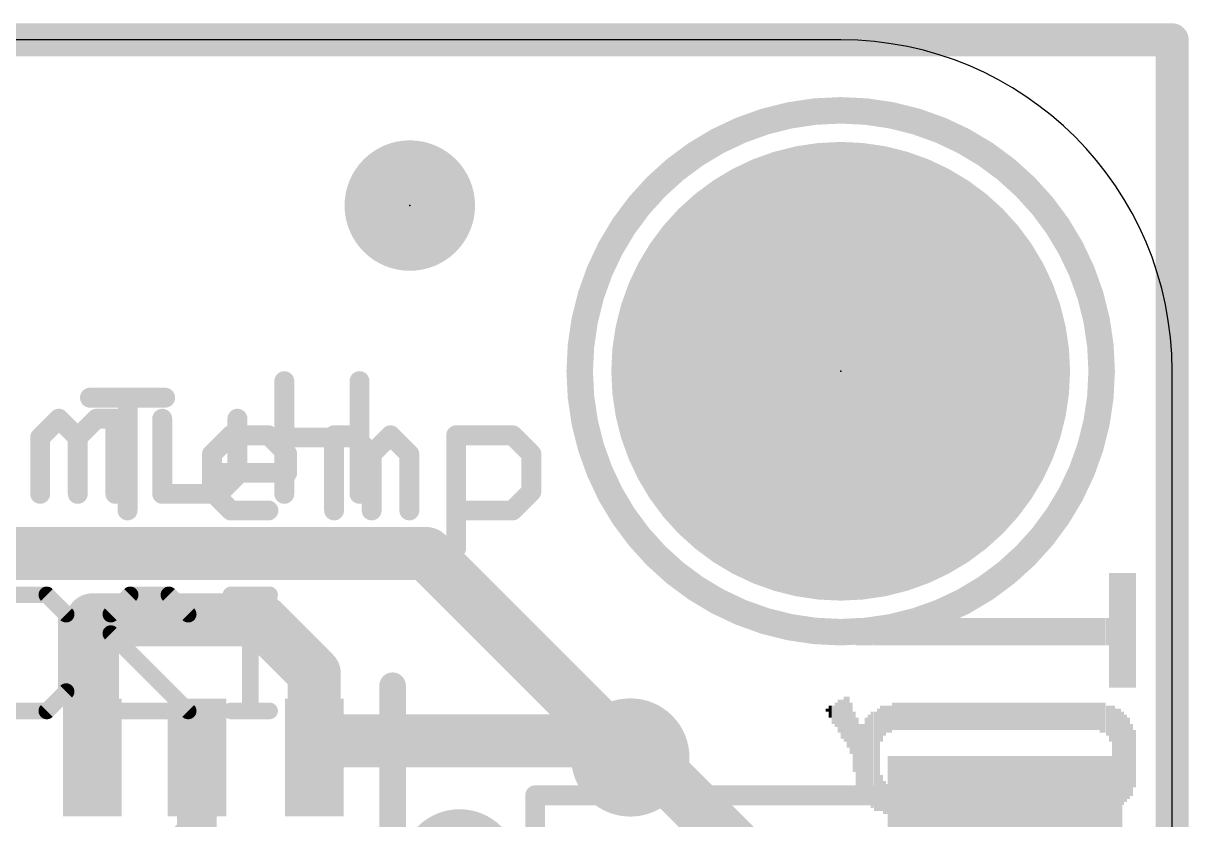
# Model space of a CAD drawing. Extents: x -0.1 to 25.5, y -0.1 to 17.9.
# Drawn here: x 16.6 to 25.53, y 11.8 to 17.91 of the extents above; entities that cross this region are included whole.
import ezdxf

# ---------------------------------------------------------------- set-up
doc = ezdxf.new("R2010")
doc.units = 0
for name, color, linetype in [('1', 12, 'CONTINUOUS'), ('16', 5, 'CONTINUOUS'), ('17', 110, 'CONTINUOUS'), ('18', 110, 'CONTINUOUS'), ('20', 53, 'CONTINUOUS'), ('21', 40, 'CONTINUOUS'), ('22', 6, 'CONTINUOUS'), ('23', 40, 'CONTINUOUS')]:
    doc.layers.add(name, color=color, linetype=linetype)

# ---------------------------------------------------------------- blocks, each defined once
blk = doc.blocks.new('RECT')
blk.add_solid([(-0.5, -0.5), (0.5, -0.5), (-0.5, 0.5), (0.5, 0.5)])
blk = doc.blocks.new('PIE')
at = {"const_width": 0.5}
blk.add_lwpolyline([(0, -0.25, 1), (0, 0.25, 1), (0, -0.25)], format="xyb", dxfattribs=at)
blk = doc.blocks.new('ROUNDP')
at = {"const_width": 0.5}
blk.add_lwpolyline([(0, -0.25, 1), (0, 0.25, 1), (0, -0.25)], format="xyb", dxfattribs=at)
blk = doc.blocks.new('ROUNDV')
at = {"const_width": 0.5}
blk.add_lwpolyline([(0, -0.25, 1), (0, 0.25, 1), (0, -0.25)], format="xyb", dxfattribs=at)

msp = doc.modelspace()

# ---------------------------------------------------------------- linework, layer by layer
at = {"layer": '1'}
for points, const_width in [([(0, 17.78), (25.4, 17.78)], 0.254), ([(25.4, 17.78), (25.4, 0)], 0.254), ([(17.126, 12.28), (17.126, 13.335)], 0.4064), ([(17.126, 13.335), (18.415, 13.335)], 0.4064), ([(18.826, 12.924), (18.415, 13.335)], 0.4064), ([(18.826, 12.924), (18.826, 12.28)], 0.4064), ([(18.826, 12.28), (18.953, 12.407)], 0.4064), ([(21.121, 12.407), (18.953, 12.407)], 0.4064), ([(21.248, 12.28), (21.121, 12.407)], 0.4064), ([(17.926, 12.28), (17.926, 11.703)], 0.3048), ([(21.375, 12.28), (21.248, 12.28)], 0.4064), ([(23.114, 10.541), (21.375, 12.28)], 0.4064), ([(17.926, 11.703), (17.653, 11.43)], 0.3048)]:
    msp.add_lwpolyline(points, dxfattribs=dict(at, const_width=const_width))
for points, const_width in [([(25.4635, 17.78, 1), (25.3365, 17.78)], 0.127), ([(25.4, 17.7165, 1), (25.4, 17.8435)], 0.127), ([(17.2276, 13.335, 1), (17.0244, 13.335)], 0.2032), ([(17.126, 13.4366, 1), (17.126, 13.2334)], 0.2032), ([(18.4868, 13.4068, 1), (18.3432, 13.2632)], 0.2032), ([(18.415, 13.2334, 1), (18.415, 13.4366)], 0.2032), ([(18.9276, 12.924, 1), (18.7244, 12.924)], 0.2032), ([(18.7542, 12.8522, 1), (18.8978, 12.9958)], 0.2032), ([(18.953, 12.5086, 1), (18.953, 12.3054)], 0.2032), ([(19.0248, 12.3352, 1), (18.8812, 12.4788)], 0.2032), ([(21.1928, 12.4788, 1), (21.0492, 12.3352)], 0.2032), ([(21.121, 12.3054, 1), (21.121, 12.5086)], 0.2032), ([(18.0022, 12.28, 1), (17.8498, 12.28)], 0.1524), ([(18.7542, 12.3518, 1), (18.8978, 12.2082)], 0.2032), ([(21.248, 12.3816, 1), (21.248, 12.1784)], 0.2032), ([(21.1762, 12.2082, 1), (21.3198, 12.3518)], 0.2032), ([(21.4468, 12.3518, 1), (21.3032, 12.2082)], 0.2032), ([(21.375, 12.1784, 1), (21.375, 12.3816)], 0.2032), ([(17.0244, 12.28, 1), (17.2276, 12.28)], 0.2032), ([(18.7244, 12.28, 1), (18.9276, 12.28)], 0.2032), ([(17.9799, 11.6491, 1), (17.8721, 11.7569)], 0.1524)]:
    msp.add_lwpolyline(points, format="xyb", dxfattribs=dict(at, const_width=const_width))
at = {"layer": '16'}
for points, const_width in [([(0, 17.78), (25.4, 17.78)], 0.254), ([(25.4, 17.78), (25.4, 0)], 0.254), ([(19.685, 13.843), (8.128, 13.843)], 0.4064), ([(21.248, 12.28), (19.685, 13.843)], 0.4064)]:
    msp.add_lwpolyline(points, dxfattribs=dict(at, const_width=const_width))
for points, const_width in [([(25.4635, 17.78, 1), (25.3365, 17.78)], 0.127), ([(25.4, 17.7165, 1), (25.4, 17.8435)], 0.127), ([(19.7568, 13.9148, 1), (19.6132, 13.7712)], 0.2032), ([(19.685, 13.7414, 1), (19.685, 13.9446)], 0.2032), ([(21.1762, 12.2082, 1), (21.3198, 12.3518)], 0.2032)]:
    msp.add_lwpolyline(points, format="xyb", dxfattribs=dict(at, const_width=const_width))
at = {"layer": '20'}
for p, q in [((22.86, 17.78), (2.54, 17.78)), ((25.4, 2.54), (25.4, 15.24))]:
    msp.add_line(p, q, dxfattribs=at)
msp.add_arc((22.86, 15.24), 2.54, 0, 90, dxfattribs=at)
at = {"layer": '21'}
for points, const_width in [([(22.86, 13.24, 1), (22.86, 17.24, 1), (22.86, 13.24)], 0.2032), ([(17.1068, 15.0756, 1), (17.1068, 14.9994)], 0.0762), ([(17.433, 15.0375, 1), (17.3568, 15.0375)], 0.0762), ([(17.683, 14.9994, 1), (17.683, 15.0756)], 0.0762), ([(18.1863, 14.7875, 1), (18.1863, 14.7113)], 0.0762), ([(18.2133, 14.7225, 1), (18.1594, 14.7764)], 0.0762), ([(18.5014, 14.7764, 1), (18.4475, 14.7225)], 0.0762), ([(18.4744, 14.7113, 1), (18.4744, 14.7875)], 0.0762), ([(19.0159, 14.7494, 1), (18.9397, 14.7494)], 0.0762), ([(18.9778, 14.7875, 1), (18.9778, 14.7113)], 0.0762), ([(19.1488, 14.7764, 1), (19.0949, 14.7225)], 0.0762), ([(19.1218, 14.7113, 1), (19.1218, 14.7875)], 0.0762), ([(19.4369, 14.7764, 1), (19.383, 14.7225)], 0.0762), ([(19.4369, 14.7225, 1), (19.383, 14.7764)], 0.0762), ([(19.9514, 14.7494, 1), (19.8752, 14.7494)], 0.0762), ([(19.9133, 14.7875, 1), (19.9133, 14.7113)], 0.0762), ([(20.3724, 14.7764, 1), (20.3185, 14.7225)], 0.0762), ([(20.3455, 14.7113, 1), (20.3455, 14.7875)], 0.0762), ([(18.0153, 14.6323, 1), (18.0692, 14.5784)], 0.0762), ([(18.0804, 14.6054, 1), (18.0042, 14.6054)], 0.0762), ([(18.6566, 14.6054, 1), (18.5804, 14.6054)], 0.0762), ([(18.5916, 14.5784, 1), (18.6454, 14.6323)], 0.0762), ([(19.304, 14.6054, 1), (19.2278, 14.6054)], 0.0762), ([(19.239, 14.6323, 1), (19.2928, 14.5784)], 0.0762), ([(19.239, 14.5784, 1), (19.2928, 14.6323)], 0.0762), ([(19.5921, 14.6054, 1), (19.5159, 14.6054)], 0.0762), ([(19.5271, 14.5784, 1), (19.581, 14.6323)], 0.0762), ([(20.5276, 14.6054, 1), (20.4514, 14.6054)], 0.0762), ([(20.4626, 14.5784, 1), (20.5165, 14.6323)], 0.0762), ([(18.0423, 14.4994, 1), (18.0423, 14.4232)], 0.0762), ([(18.5804, 14.4613, 1), (18.6566, 14.4613)], 0.0762), ([(18.6185, 14.4232, 1), (18.6185, 14.4994)], 0.0762), ([(18.0692, 14.3442, 1), (18.0153, 14.2903)], 0.0762), ([(20.5165, 14.2903, 1), (20.4626, 14.3442)], 0.0762), ([(18.0042, 14.3173, 1), (18.0804, 14.3173)], 0.0762), ([(20.4514, 14.3173, 1), (20.5276, 14.3173)], 0.0762), ([(17.3568, 14.1732, 1), (17.433, 14.1732)], 0.0762), ([(18.1863, 14.2113, 1), (18.1863, 14.1351)], 0.0762), ([(18.1594, 14.1463, 1), (18.2133, 14.2001)], 0.0762), ([(18.4744, 14.1351, 1), (18.4744, 14.2113)], 0.0762), ([(18.9397, 14.1732, 1), (19.0159, 14.1732)], 0.0762), ([(19.2278, 14.1732, 1), (19.304, 14.1732)], 0.0762), ([(19.5159, 14.1732, 1), (19.5921, 14.1732)], 0.0762), ([(19.9133, 14.2113, 1), (19.9133, 14.1351)], 0.0762), ([(20.3185, 14.2001, 1), (20.3724, 14.1463)], 0.0762), ([(20.3455, 14.1351, 1), (20.3455, 14.2113)], 0.0762), ([(19.8752, 13.8851, 1), (19.9514, 13.8851)], 0.0762), ([(19.4768, 12.83, 1), (19.3752, 12.83)], 0.1016), ([(20.5571, 11.99, 1), (20.4809, 11.99)], 0.0762), ([(20.519, 12.0281, 1), (20.519, 11.9519)], 0.0762), ([(23.119, 11.9519, 1), (23.119, 12.0281)], 0.0762)]:
    msp.add_lwpolyline(points, format="xyb", dxfattribs=dict(at, const_width=const_width))
for points, const_width in [([(17.1068, 15.0375), (17.683, 15.0375)], 0.1524), ([(17.3949, 14.1732), (17.3949, 15.0375)], 0.1524), ([(18.0423, 14.6054), (18.1863, 14.7494)], 0.1524), ([(18.1863, 14.7494), (18.4744, 14.7494)], 0.1524), ([(18.4744, 14.7494), (18.6185, 14.6054)], 0.1524), ([(18.9778, 14.1732), (18.9778, 14.7494)], 0.1524), ([(18.9778, 14.7494), (19.1218, 14.7494)], 0.1524), ([(19.1218, 14.7494), (19.2659, 14.6054)], 0.1524), ([(19.2659, 14.6054), (19.41, 14.7494)], 0.1524), ([(19.41, 14.7494), (19.554, 14.6054)], 0.1524), ([(19.9133, 13.8851), (19.9133, 14.7494)], 0.1524), ([(19.9133, 14.7494), (20.3455, 14.7494)], 0.1524), ([(20.3455, 14.7494), (20.4895, 14.6054)], 0.1524), ([(18.0423, 14.3173), (18.0423, 14.6054)], 0.1524), ([(18.6185, 14.6054), (18.6185, 14.4613)], 0.1524), ([(19.2659, 14.6054), (19.2659, 14.1732)], 0.1524), ([(19.554, 14.6054), (19.554, 14.1732)], 0.1524), ([(20.4895, 14.6054), (20.4895, 14.3173)], 0.1524), ([(18.6185, 14.4613), (18.0423, 14.4613)], 0.1524), ([(18.1863, 14.1732), (18.0423, 14.3173)], 0.1524), ([(20.4895, 14.3173), (20.3455, 14.1732)], 0.1524), ([(18.4744, 14.1732), (18.1863, 14.1732)], 0.1524), ([(20.3455, 14.1732), (19.9133, 14.1732)], 0.1524), ([(19.426, 12.83), (19.426, 10.03)], 0.2032), ([(20.519, 10.79), (20.519, 11.99)], 0.1524), ([(20.519, 11.99), (23.119, 11.99)], 0.1524)]:
    msp.add_lwpolyline(points, dxfattribs=dict(at, const_width=const_width))
at = {"layer": '22'}
for points, const_width in [([(18.5962, 15.1645), (18.5962, 14.3002)], 0.1524), ([(19.1724, 14.3002), (19.1724, 15.1645)], 0.1524), ([(16.8692, 14.8764), (16.7252, 14.7324)], 0.1524), ([(17.0133, 14.7324), (16.8692, 14.8764)], 0.1524), ([(17.1573, 14.8764), (17.0133, 14.7324)], 0.1524), ([(17.3014, 14.8764), (17.1573, 14.8764)], 0.1524), ([(17.3014, 14.3002), (17.3014, 14.8764)], 0.1524), ([(17.6607, 14.3002), (17.6607, 14.8764)], 0.1524), ([(18.2369, 14.8764), (18.2369, 14.4443)], 0.1524), ([(16.7252, 14.7324), (16.7252, 14.3002)], 0.1524), ([(17.0133, 14.7324), (17.0133, 14.3002)], 0.1524), ([(19.1724, 14.7324), (18.5962, 14.7324)], 0.1524), ([(18.2369, 14.4443), (18.0929, 14.3002)], 0.1524), ([(18.0929, 14.3002), (17.6607, 14.3002)], 0.1524), ([(16.4794, 13.5263), (16.776, 13.5263)], 0.127), ([(16.776, 13.5263), (16.9243, 13.378)], 0.127), ([(17.2666, 13.378), (17.4149, 13.5263)], 0.127), ([(17.4149, 13.5263), (17.7115, 13.5263)], 0.127), ([(17.7115, 13.5263), (17.8598, 13.378)], 0.127), ([(18.4835, 13.5263), (18.1869, 13.5263)], 0.127), ([(18.3352, 12.6365), (18.3352, 13.5263)], 0.127), ([(16.9243, 13.378), (16.9243, 12.7848)], 0.127), ([(17.2666, 13.2297), (17.2666, 13.378)], 0.127), ([(17.8598, 12.6365), (17.2666, 13.2297)], 0.127), ([(16.9243, 12.7848), (16.776, 12.6365)], 0.127), ([(16.776, 12.6365), (16.4794, 12.6365)], 0.127), ([(17.2666, 12.6365), (17.8598, 12.6365)], 0.127), ([(18.4835, 12.6365), (18.1869, 12.6365)], 0.127)]:
    msp.add_lwpolyline(points, dxfattribs=dict(at, const_width=const_width))
for points, const_width in [([(18.6343, 15.1645, 1), (18.5581, 15.1645)], 0.0762), ([(19.2105, 15.1645, 1), (19.1343, 15.1645)], 0.0762), ([(16.8962, 14.9034, 1), (16.8423, 14.8495)], 0.0762), ([(16.8962, 14.8495, 1), (16.8423, 14.9034)], 0.0762), ([(17.1573, 14.9145, 1), (17.1573, 14.8383)], 0.0762), ([(17.1843, 14.8495, 1), (17.1304, 14.9034)], 0.0762), ([(17.3395, 14.8764, 1), (17.2633, 14.8764)], 0.0762), ([(17.3014, 14.8383, 1), (17.3014, 14.9145)], 0.0762), ([(17.6988, 14.8764, 1), (17.6226, 14.8764)], 0.0762), ([(18.275, 14.8764, 1), (18.1988, 14.8764)], 0.0762), ([(16.6982, 14.7593, 1), (16.7521, 14.7054)], 0.0762), ([(16.7633, 14.7324, 1), (16.6871, 14.7324)], 0.0762), ([(16.9863, 14.7593, 1), (17.0402, 14.7054)], 0.0762), ([(17.0514, 14.7324, 1), (16.9752, 14.7324)], 0.0762), ([(16.9863, 14.7054, 1), (17.0402, 14.7593)], 0.0762), ([(18.5962, 14.7705, 1), (18.5962, 14.6943)], 0.0762), ([(19.1724, 14.6943, 1), (19.1724, 14.7705)], 0.0762), ([(18.1988, 14.4443, 1), (18.275, 14.4443)], 0.0762), ([(18.2639, 14.4173, 1), (18.21, 14.4712)], 0.0762), ([(16.6871, 14.3002, 1), (16.7633, 14.3002)], 0.0762), ([(16.9752, 14.3002, 1), (17.0514, 14.3002)], 0.0762), ([(17.2633, 14.3002, 1), (17.3395, 14.3002)], 0.0762), ([(17.6607, 14.3383, 1), (17.6607, 14.2621)], 0.0762), ([(17.6226, 14.3002, 1), (17.6988, 14.3002)], 0.0762), ([(18.0659, 14.3271, 1), (18.1198, 14.2733)], 0.0762), ([(18.0929, 14.2621, 1), (18.0929, 14.3383)], 0.0762), ([(18.5581, 14.3002, 1), (18.6343, 14.3002)], 0.0762), ([(19.1343, 14.3002, 1), (19.2105, 14.3002)], 0.0762), ([(16.7985, 13.5487, 1), (16.7536, 13.5038)], 0.0635), ([(16.776, 13.4945, 1), (16.776, 13.558)], 0.0635), ([(17.4149, 13.558, 1), (17.4149, 13.4945)], 0.0635), ([(17.4374, 13.5038, 1), (17.3925, 13.5487)], 0.0635), ([(17.734, 13.5487, 1), (17.6891, 13.5038)], 0.0635), ([(17.7115, 13.4945, 1), (17.7115, 13.558)], 0.0635), ([(18.1869, 13.558, 1), (18.1869, 13.4945)], 0.0635), ([(18.367, 13.5263, 1), (18.3035, 13.5263)], 0.0635), ([(18.4835, 13.4945, 1), (18.4835, 13.558)], 0.0635), ([(16.9561, 13.378, 1), (16.8926, 13.378)], 0.0635), ([(16.9018, 13.3555, 1), (16.9468, 13.4004)], 0.0635), ([(17.2984, 13.378, 1), (17.2349, 13.378)], 0.0635), ([(17.2442, 13.4004, 1), (17.2891, 13.3555)], 0.0635), ([(17.8374, 13.3555, 1), (17.8823, 13.4004)], 0.0635), ([(17.2349, 13.2297, 1), (17.2984, 13.2297)], 0.0635), ([(17.2891, 13.2521, 1), (17.2442, 13.2072)], 0.0635), ([(16.8926, 12.7848, 1), (16.9561, 12.7848)], 0.0635), ([(16.9468, 12.7623, 1), (16.9018, 12.8072)], 0.0635), ([(16.7536, 12.659, 1), (16.7985, 12.614)], 0.0635), ([(16.776, 12.6047, 1), (16.776, 12.6683)], 0.0635), ([(17.2666, 12.6683, 1), (17.2666, 12.6047)], 0.0635), ([(17.8374, 12.614, 1), (17.8823, 12.659)], 0.0635), ([(17.8598, 12.6047, 1), (17.8598, 12.6683)], 0.0635), ([(18.1869, 12.6683, 1), (18.1869, 12.6047)], 0.0635), ([(18.4835, 12.6047, 1), (18.4835, 12.6683)], 0.0635), ([(18.3035, 12.6365, 1), (18.367, 12.6365)], 0.0635)]:
    msp.add_lwpolyline(points, format="xyb", dxfattribs=dict(at, const_width=const_width))
at = {"layer": '23'}
for p in [(19.558, 16.51), (22.86, 15.24)]:
    msp.add_point(p, dxfattribs=at)

# ---------------------------------------------------------------- block references
at = {"layer": '1'}
msp.add_blockref('PIE', (19.558, 16.51), dxfattribs=at)
at = {"layer": '1', "rotation": 180}
for p, xscale, yscale in [((17.126, 12.28), 0.45, 0.9), ((17.926, 12.28), 0.45, 0.9), ((18.826, 12.28), 0.45, 0.9), ((24.119, 11.69), 1.8, 1.2)]:
    msp.add_blockref('RECT', p, dxfattribs=dict(at, xscale=xscale, yscale=yscale))
at = {"layer": '17', "xscale": 3.516, "yscale": 3.516}
msp.add_blockref('ROUNDP', (22.86, 15.24), dxfattribs=at)
msp.add_blockref('ROUNDP', (22.86, 15.24), dxfattribs=at)
at = {"layer": '18', "xscale": 0.9064, "yscale": 0.9064}
for p in [(21.248, 12.28), (21.248, 12.28), (19.939, 11.43), (19.939, 11.43)]:
    msp.add_blockref('ROUNDV', p, dxfattribs=at)
at = {"layer": '22', "rotation": 90}
for p, xscale, yscale in [((24.9267, 13.2537), 0.8788, 0.0231), ((24.9498, 13.2537), 0.8788, 0.0231), ((24.9729, 13.2537), 0.8788, 0.0231), ((24.996, 13.2537), 0.8788, 0.0231), ((25.019, 13.2537), 0.8788, 0.0229), ((25.042, 13.2537), 0.8788, 0.0231), ((25.0651, 13.2537), 0.8788, 0.0231), ((25.0882, 13.2537), 0.8788, 0.0231), ((25.1113, 13.2537), 0.8788, 0.0231), ((22.987, 13.2436), 0.2083, 0.0229), ((23.01, 13.2436), 0.2083, 0.0231), ((23.0331, 13.2436), 0.2083, 0.0231), ((23.0562, 13.2436), 0.2083, 0.0231), ((23.0793, 13.2436), 0.2083, 0.0231), ((23.1024, 13.2436), 0.2083, 0.0231), ((23.1256, 13.2436), 0.2083, 0.0231), ((23.1487, 13.2436), 0.2083, 0.0231), ((23.1718, 13.2436), 0.2083, 0.0231), ((23.1949, 13.2436), 0.2083, 0.0231), ((23.218, 13.2436), 0.2083, 0.0231), ((23.241, 13.2436), 0.2083, 0.0229), ((23.264, 13.2436), 0.2083, 0.0231), ((23.2871, 13.2436), 0.2083, 0.0231), ((23.3102, 13.2436), 0.2083, 0.0231), ((23.3333, 13.2436), 0.2083, 0.0231), ((23.3564, 13.2436), 0.2083, 0.0231), ((23.3796, 13.2436), 0.2083, 0.0231), ((23.4027, 13.2436), 0.2083, 0.0231), ((23.4258, 13.2436), 0.2083, 0.0231), ((23.4489, 13.2436), 0.2083, 0.0231), ((23.472, 13.2436), 0.2083, 0.0231), ((23.495, 13.2436), 0.2083, 0.0229), ((23.518, 13.2436), 0.2083, 0.0231), ((23.5411, 13.2436), 0.2083, 0.0231), ((23.5642, 13.2436), 0.2083, 0.0231), ((23.5873, 13.2436), 0.2083, 0.0231), ((23.6104, 13.2436), 0.2083, 0.0231), ((23.6336, 13.2436), 0.2083, 0.0231), ((23.6567, 13.2436), 0.2083, 0.0231), ((23.6798, 13.2436), 0.2083, 0.0231), ((23.7029, 13.2436), 0.2083, 0.0231), ((23.726, 13.2436), 0.2083, 0.0231), ((23.749, 13.2436), 0.2083, 0.0229), ((23.772, 13.2436), 0.2083, 0.0231), ((23.7951, 13.2436), 0.2083, 0.0231), ((23.8182, 13.2436), 0.2083, 0.0231), ((23.8413, 13.2436), 0.2083, 0.0231), ((23.8644, 13.2436), 0.2083, 0.0231), ((23.8876, 13.2436), 0.2083, 0.0231), ((23.9107, 13.2436), 0.2083, 0.0231), ((23.9338, 13.2436), 0.2083, 0.0231), ((23.9569, 13.2436), 0.2083, 0.0231), ((23.98, 13.2436), 0.2083, 0.0231), ((24.003, 13.2436), 0.2083, 0.0229), ((24.026, 13.2436), 0.2083, 0.0231), ((24.0491, 13.2436), 0.2083, 0.0231), ((24.0722, 13.2436), 0.2083, 0.0231), ((24.0953, 13.2436), 0.2083, 0.0231), ((24.1184, 13.2436), 0.2083, 0.0231), ((24.1416, 13.2436), 0.2083, 0.0231), ((24.1647, 13.2436), 0.2083, 0.0231), ((24.1878, 13.2436), 0.2083, 0.0231), ((24.2109, 13.2436), 0.2083, 0.0231), ((24.234, 13.2436), 0.2083, 0.0231), ((24.257, 13.2436), 0.2083, 0.0229), ((24.28, 13.2436), 0.2083, 0.0231), ((24.3031, 13.2436), 0.2083, 0.0231), ((24.3262, 13.2436), 0.2083, 0.0231), ((24.3493, 13.2436), 0.2083, 0.0231), ((24.3724, 13.2436), 0.2083, 0.0231), ((24.3956, 13.2436), 0.2083, 0.0231), ((24.4187, 13.2436), 0.2083, 0.0231), ((24.4418, 13.2436), 0.2083, 0.0231), ((24.4649, 13.2436), 0.2083, 0.0231), ((24.488, 13.2436), 0.2083, 0.0231), ((24.511, 13.2436), 0.2083, 0.0229), ((24.534, 13.2436), 0.2083, 0.0231), ((24.5571, 13.2436), 0.2083, 0.0231), ((24.5802, 13.2436), 0.2083, 0.0231), ((24.6033, 13.2436), 0.2083, 0.0231), ((24.6264, 13.2436), 0.2083, 0.0231), ((24.6496, 13.2436), 0.2083, 0.0231), ((24.6727, 13.2436), 0.2083, 0.0231), ((24.6958, 13.2436), 0.2083, 0.0231), ((24.7189, 13.2436), 0.2083, 0.0231), ((24.742, 13.2436), 0.2083, 0.0231), ((24.765, 13.2436), 0.2083, 0.0229), ((24.788, 13.2436), 0.2083, 0.0231), ((24.8111, 13.2436), 0.2083, 0.0231), ((24.8342, 13.2436), 0.2083, 0.0231), ((24.8573, 13.2436), 0.2083, 0.0231), ((24.8804, 13.2436), 0.2083, 0.0231), ((24.9036, 13.2436), 0.2083, 0.0231), ((22.8253, 12.6073), 0.1854, 0.0231), ((22.8484, 12.5959), 0.254, 0.0231), ((22.8716, 12.573), 0.2997, 0.0231), ((22.8947, 12.573), 0.3454, 0.0231), ((22.9178, 12.5501), 0.3912, 0.0231), ((22.9409, 12.5031), 0.3937, 0.0231), ((23.264, 12.5959), 0.2083, 0.0231), ((23.2871, 12.5959), 0.2083, 0.0231), ((23.3102, 12.5959), 0.2083, 0.0231), ((23.3333, 12.5959), 0.2083, 0.0231), ((23.3564, 12.5959), 0.2083, 0.0231), ((23.3796, 12.5959), 0.2083, 0.0231), ((23.4027, 12.5959), 0.2083, 0.0231), ((23.4258, 12.5959), 0.2083, 0.0231), ((23.4489, 12.5959), 0.2083, 0.0231), ((23.472, 12.5959), 0.2083, 0.0231), ((23.495, 12.5959), 0.2083, 0.0229), ((23.518, 12.5959), 0.2083, 0.0231), ((23.5411, 12.5959), 0.2083, 0.0231), ((23.5642, 12.5959), 0.2083, 0.0231), ((23.5873, 12.5959), 0.2083, 0.0231), ((23.6104, 12.5959), 0.2083, 0.0231), ((23.6336, 12.5959), 0.2083, 0.0231), ((23.6567, 12.5959), 0.2083, 0.0231), ((23.6798, 12.5959), 0.2083, 0.0231), ((23.7029, 12.5959), 0.2083, 0.0231), ((23.726, 12.5959), 0.2083, 0.0231), ((23.749, 12.5959), 0.2083, 0.0229), ((23.772, 12.5959), 0.2083, 0.0231), ((23.7951, 12.5959), 0.2083, 0.0231), ((23.8182, 12.5959), 0.2083, 0.0231), ((23.8413, 12.5959), 0.2083, 0.0231), ((23.8644, 12.5959), 0.2083, 0.0231), ((23.8876, 12.5959), 0.2083, 0.0231), ((23.9107, 12.5959), 0.2083, 0.0231), ((23.9338, 12.5959), 0.2083, 0.0231), ((23.9569, 12.5959), 0.2083, 0.0231), ((23.98, 12.5959), 0.2083, 0.0231), ((24.003, 12.5959), 0.2083, 0.0229), ((24.026, 12.5959), 0.2083, 0.0231), ((24.0491, 12.5959), 0.2083, 0.0231), ((24.0722, 12.5959), 0.2083, 0.0231), ((24.0953, 12.5959), 0.2083, 0.0231), ((24.1184, 12.5959), 0.2083, 0.0231), ((24.1416, 12.5959), 0.2083, 0.0231), ((24.1647, 12.5959), 0.2083, 0.0231), ((24.1878, 12.5959), 0.2083, 0.0231), ((24.2109, 12.5959), 0.2083, 0.0231), ((24.234, 12.5959), 0.2083, 0.0231), ((24.257, 12.5959), 0.2083, 0.0229), ((24.28, 12.5959), 0.2083, 0.0231), ((24.3031, 12.5959), 0.2083, 0.0231), ((24.3262, 12.5959), 0.2083, 0.0231), ((24.3493, 12.5959), 0.2083, 0.0231), ((24.3724, 12.5959), 0.2083, 0.0231), ((24.3956, 12.5959), 0.2083, 0.0231), ((24.4187, 12.5959), 0.2083, 0.0231), ((24.4418, 12.5959), 0.2083, 0.0231), ((24.4649, 12.5959), 0.2083, 0.0231), ((24.488, 12.5959), 0.2083, 0.0231), ((24.511, 12.5959), 0.2083, 0.0229), ((24.534, 12.5959), 0.2083, 0.0231), ((24.5571, 12.5959), 0.2083, 0.0231), ((24.5802, 12.5959), 0.2083, 0.0231), ((24.6033, 12.5959), 0.2083, 0.0231), ((24.6264, 12.5959), 0.2083, 0.0231), ((24.6496, 12.5959), 0.2083, 0.0231), ((24.6727, 12.5959), 0.2083, 0.0231), ((24.6958, 12.5959), 0.2083, 0.0231), ((24.7189, 12.5959), 0.2083, 0.0231), ((24.742, 12.5959), 0.2083, 0.0231), ((24.765, 12.5959), 0.2083, 0.0229), ((24.788, 12.5959), 0.2083, 0.0231), ((24.8111, 12.5959), 0.2083, 0.0231), ((24.8342, 12.5959), 0.2083, 0.0231), ((24.8573, 12.5844), 0.2311, 0.0231), ((24.8804, 12.5844), 0.2311, 0.0231), ((22.756, 12.6429), 0.0229, 0.0231), ((22.7791, 12.6314), 0.0914, 0.0231), ((22.8022, 12.6073), 0.1397, 0.0231), ((22.964, 12.4003), 0.4623, 0.0231), ((23.0793, 12.2619), 0.6934, 0.0231), ((23.1024, 12.2619), 0.7391, 0.0231), ((23.1256, 12.2504), 0.762, 0.0231), ((23.1487, 12.2619), 0.7849, 0.0231), ((23.1718, 12.5387), 0.2769, 0.0231), ((23.1949, 12.5616), 0.2311, 0.0231), ((23.218, 12.573), 0.2083, 0.0231), ((23.241, 12.573), 0.2083, 0.0229), ((24.9036, 12.5616), 0.2311, 0.0231), ((24.9267, 12.5387), 0.2769, 0.0231), ((24.9498, 12.2733), 0.8077, 0.0231), ((24.9729, 12.2733), 0.762, 0.0231), ((24.996, 12.2733), 0.762, 0.0231), ((25.019, 12.2733), 0.7163, 0.0229), ((25.042, 12.2733), 0.6706, 0.0231), ((22.987, 12.319), 0.5334, 0.0229), ((23.01, 12.2606), 0.5537, 0.0231), ((23.0331, 12.2492), 0.5766, 0.0231), ((23.0562, 12.2619), 0.6477, 0.0231), ((25.0651, 12.2733), 0.6248, 0.0231), ((25.0882, 12.2606), 0.5537, 0.0231), ((25.1113, 12.272), 0.4394, 0.0231), ((23.1718, 12.0079), 0.2769, 0.0231), ((24.9267, 12.0079), 0.2769, 0.0231), ((23.1949, 11.9736), 0.254, 0.0231), ((23.218, 11.9621), 0.2311, 0.0231), ((24.8804, 11.9621), 0.2311, 0.0231), ((24.9036, 11.9736), 0.254, 0.0231), ((23.241, 11.9494), 0.2057, 0.0229), ((23.264, 11.9494), 0.2057, 0.0231), ((23.2871, 11.9494), 0.2057, 0.0231), ((23.3102, 11.9494), 0.2057, 0.0231), ((23.3333, 11.938), 0.1829, 0.0231), ((23.3564, 11.938), 0.1829, 0.0231), ((23.3796, 11.938), 0.1829, 0.0231), ((23.4027, 11.938), 0.1829, 0.0231), ((23.4258, 11.938), 0.1829, 0.0231), ((23.4489, 11.938), 0.1829, 0.0231), ((23.472, 11.938), 0.1829, 0.0231), ((23.495, 11.938), 0.1829, 0.0229), ((23.518, 11.938), 0.1829, 0.0231), ((23.5411, 11.938), 0.1829, 0.0231), ((23.5642, 11.938), 0.1829, 0.0231), ((23.5873, 11.938), 0.1829, 0.0231), ((23.6104, 11.938), 0.1829, 0.0231), ((23.6336, 11.938), 0.1829, 0.0231), ((23.6567, 11.938), 0.1829, 0.0231), ((23.6798, 11.938), 0.1829, 0.0231), ((23.7029, 11.938), 0.1829, 0.0231), ((23.726, 11.938), 0.1829, 0.0231), ((23.749, 11.938), 0.1829, 0.0229), ((23.772, 11.938), 0.1829, 0.0231), ((23.7951, 11.938), 0.1829, 0.0231), ((23.8182, 11.938), 0.1829, 0.0231), ((23.8413, 11.938), 0.1829, 0.0231), ((23.8644, 11.938), 0.1829, 0.0231), ((23.8876, 11.938), 0.1829, 0.0231), ((23.9107, 11.938), 0.1829, 0.0231), ((23.9338, 11.938), 0.1829, 0.0231), ((23.9569, 11.938), 0.1829, 0.0231), ((23.98, 11.938), 0.1829, 0.0231), ((24.003, 11.938), 0.1829, 0.0229), ((24.026, 11.938), 0.1829, 0.0231), ((24.0491, 11.938), 0.1829, 0.0231), ((24.0722, 11.938), 0.1829, 0.0231), ((24.0953, 11.938), 0.1829, 0.0231), ((24.1184, 11.938), 0.1829, 0.0231), ((24.1416, 11.938), 0.1829, 0.0231), ((24.1647, 11.938), 0.1829, 0.0231), ((24.1878, 11.938), 0.1829, 0.0231), ((24.2109, 11.938), 0.1829, 0.0231), ((24.234, 11.938), 0.1829, 0.0231), ((24.257, 11.938), 0.1829, 0.0229), ((24.28, 11.938), 0.1829, 0.0231), ((24.3031, 11.938), 0.1829, 0.0231), ((24.3262, 11.938), 0.1829, 0.0231), ((24.3493, 11.938), 0.1829, 0.0231), ((24.3724, 11.938), 0.1829, 0.0231), ((24.3956, 11.938), 0.1829, 0.0231), ((24.4187, 11.938), 0.1829, 0.0231), ((24.4418, 11.938), 0.1829, 0.0231), ((24.4649, 11.938), 0.1829, 0.0231), ((24.488, 11.938), 0.1829, 0.0231), ((24.511, 11.938), 0.1829, 0.0229), ((24.534, 11.938), 0.1829, 0.0231), ((24.5571, 11.938), 0.1829, 0.0231), ((24.5802, 11.938), 0.1829, 0.0231), ((24.6033, 11.938), 0.1829, 0.0231), ((24.6264, 11.938), 0.1829, 0.0231), ((24.6496, 11.938), 0.1829, 0.0231), ((24.6727, 11.938), 0.1829, 0.0231), ((24.6958, 11.938), 0.1829, 0.0231), ((24.7189, 11.938), 0.1829, 0.0231), ((24.742, 11.938), 0.1829, 0.0231), ((24.765, 11.9494), 0.2057, 0.0229), ((24.788, 11.9494), 0.2057, 0.0231), ((24.8111, 11.9494), 0.2057, 0.0231), ((24.8342, 11.9494), 0.2057, 0.0231), ((24.8573, 11.9494), 0.2057, 0.0231)]:
    msp.add_blockref('RECT', p, dxfattribs=dict(at, xscale=xscale, yscale=yscale))

doc.saveas('drawing.dxf')
